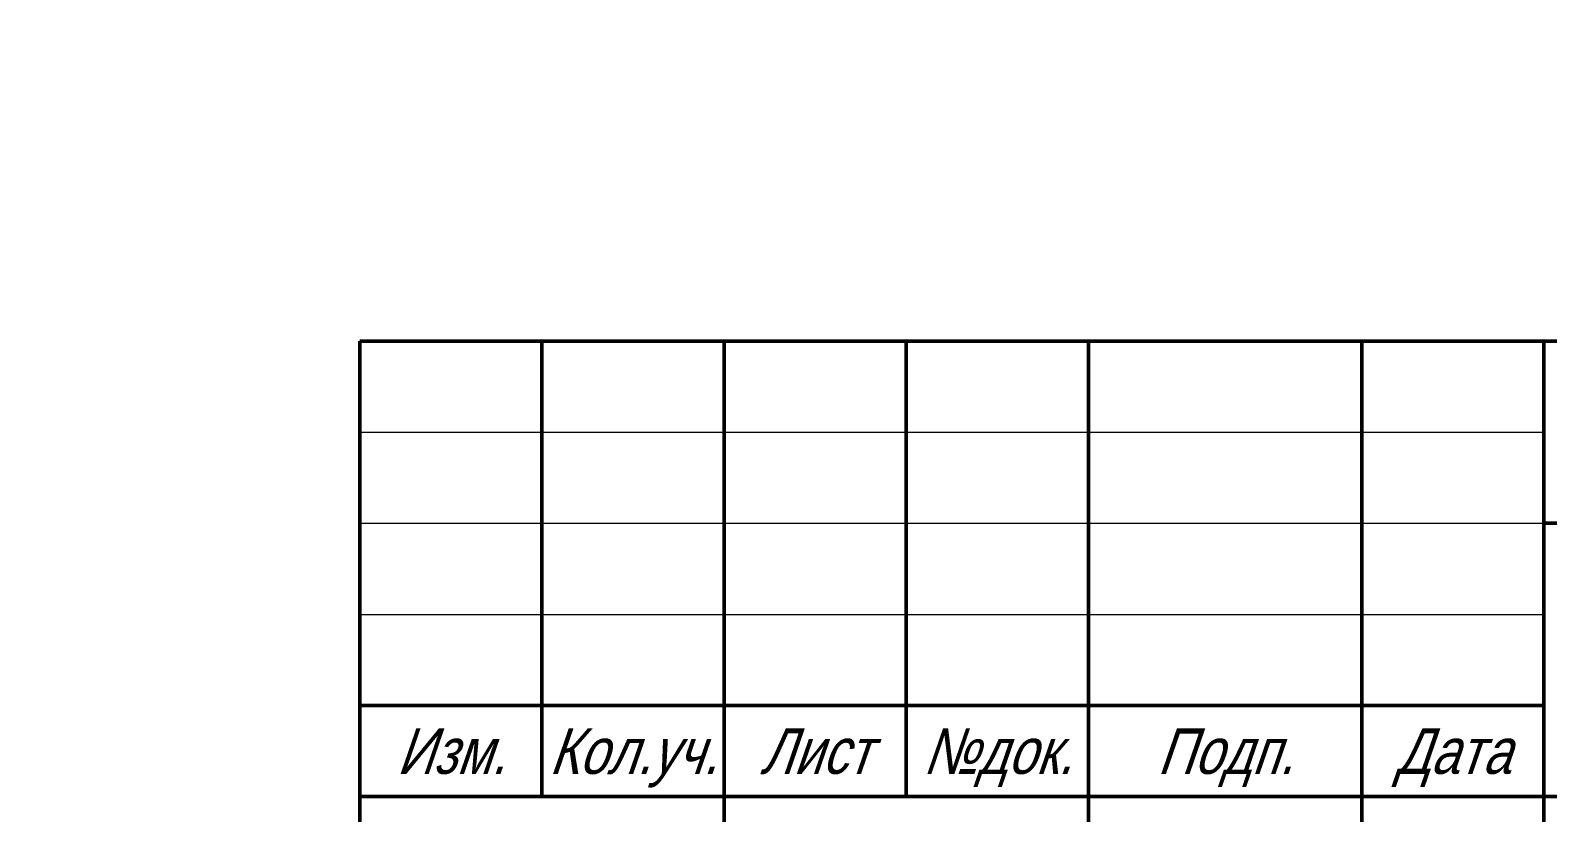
# Model space of a CAD drawing. Header units: millimetres. Extents: x -26895 to 107134, y 1241 to 21401.
# Drawn here: x 73860 to 77857, y 2879 to 4940 of the extents above; entities that cross this region are included whole.
import ezdxf
from ezdxf import colors
from ezdxf.entities.mleader import LeaderData, LeaderLine
from ezdxf.enums import TextEntityAlignment as Align
from ezdxf.math import Vec2, Vec3

# ---------------------------------------------------------------- set-up
doc = ezdxf.new("R2010")
doc.units = ezdxf.units.MM
doc.layers.add('4.4.4._Сэндвич', color=252, linetype='Continuous', lineweight=53)
doc.layers.add('RC-Выноски', color=7, linetype='Continuous', lineweight=0)
doc.layers.add('STANDARD', color=18, linetype='Continuous', lineweight=25, true_color=0x000000)
doc.styles.add('ARIAL', font='arial.ttf')
doc.styles.add('RubezhCAD', font='arial.ttf', dxfattribs={"width": 0.8})

# ---------------------------------------------------------------- blocks, each defined once
blk = doc.blocks.new('*U38')
at = {"layer": 'STANDARD', "color": 0, "linetype": 'Continuous', "lineweight": 50}
for p, q in [((-185, 55), (0, 55)), ((-185, 0), (-185, 55)), ((-175, 55), (-175, 30)), ((-165, 55), (-165, 0)), ((-155, 55), (-155, 30)), ((-145, 0), (-145, 55)), ((-130, 55), (-130, 0)), ((-120, 55), (-120, 0)), ((-120, 45), (0, 45)), ((-120, 35), (-185, 35)), ((-185, 30), (0, 30))]:
    blk.add_line(p, q, dxfattribs=at)
at = {"layer": 'STANDARD', "color": 0, "linetype": 'Continuous', "lineweight": 13}
for p, q in [((-185, 50), (-120, 50)), ((-185, 45), (-120, 45)), ((-185, 40), (-120, 40))]:
    blk.add_line(p, q, dxfattribs=at)
at = {"layer": 'STANDARD', "color": 0, "linetype": 'Continuous', "lineweight": 13, "style": 'ARIAL', "oblique": 19}
for s, width, p, p2 in [('Изм.', 0.797369, (-182.983, 31.25), (-177.017, 31.25)), ('Кол.уч.', 0.801425, (-174.617, 31.25), (-165.383, 31.25)), ('Лист', 0.799437, (-163.033, 31.25), (-156.967, 31.25)), ('№док.', 0.801948, (-154.1, 31.25), (-145.9, 31.25)), ('Дата', 0.80259, (-128.15, 31.25), (-121.85, 31.25))]:
    blk.add_text(s, height=2.5, dxfattribs=dict(at, width=width)).set_placement(p, p2, align=Align.FIT)
at = {"layer": 'STANDARD', "color": 0, "linetype": 'Continuous', "lineweight": 50, "style": 'ARIAL', "oblique": 19, "width": 0.798405}
blk.add_text('Подп.', height=2.5, dxfattribs=at).set_placement((-141.233, 31.25), (-133.767, 31.25), align=Align.FIT)
blk = doc.blocks.new('монтBTH')
at = {"layer": 'RC-Выноски'}
ml = blk.add_multileader_mtext('Standard', dxfattribs=at)
ml.set_content('Извещатель пожарный дымовой', color=256, style='RubezhCAD')
ml.set_leader_properties()
ml.build(insert=Vec2(0, 0))
ml.multileader.update_dxf_attribs({"text_left_attachment_type": 2, "dogleg_length": 2, "arrow_head_size": 400, "scale": 100})
ctx = ml.context
ctx.base_point, ctx.scale, ctx.char_height, ctx.arrow_head_size, ctx.landing_gap_size, ctx.plane_origin = Vec3(4844143, -935339), 100, 250, 400, 100, Vec3(4365549, -1123118)
ctx.left_attachment, ctx.text_align_type = 2, 1
notes = []
notes.append((ctx, [(1, (1, 1, 0), (4847071, -935131), (-1, 0), 200, [(0, [(4846626, -933853)], 0, [])])]))
ctx.mtext.insert, ctx.mtext.width, ctx.mtext.alignment, ctx.mtext.flow_direction = Vec3(4845507, -934971), 2861.91, 2, 5
for ctx, leaders in notes:
    for number, flags, end, landing, length, lines in leaders:
        leader = LeaderData()
        leader.index, (leader.has_last_leader_line, leader.has_dogleg_vector, leader.attachment_direction) = number, flags
        leader.last_leader_point, leader.dogleg_vector, leader.dogleg_length = Vec3(end), Vec3(landing), length
        for number, points, colour, breaks in lines:
            line = LeaderLine()
            line.index, line.vertices, line.color, line.breaks = number, Vec3.list(points), colors.encode_raw_color(colour), breaks
            leader.lines.append(line)
        ctx.leaders.append(leader)

msp = doc.modelspace()

# ---------------------------------------------------------------- block references
at = {"xscale": 48, "yscale": 48, "zscale": 48}
msp.add_blockref('*U38', (83607.6, 1481.4), dxfattribs=at)
at = {"layer": '4.4.4._Сэндвич', "color": 1, "lineweight": 0, "xscale": 0.35, "yscale": 0.35, "zscale": 0.35}
msp.add_blockref('монтBTH', (-1638877.2, 331788.4), dxfattribs=at)

doc.saveas('drawing.dxf')
